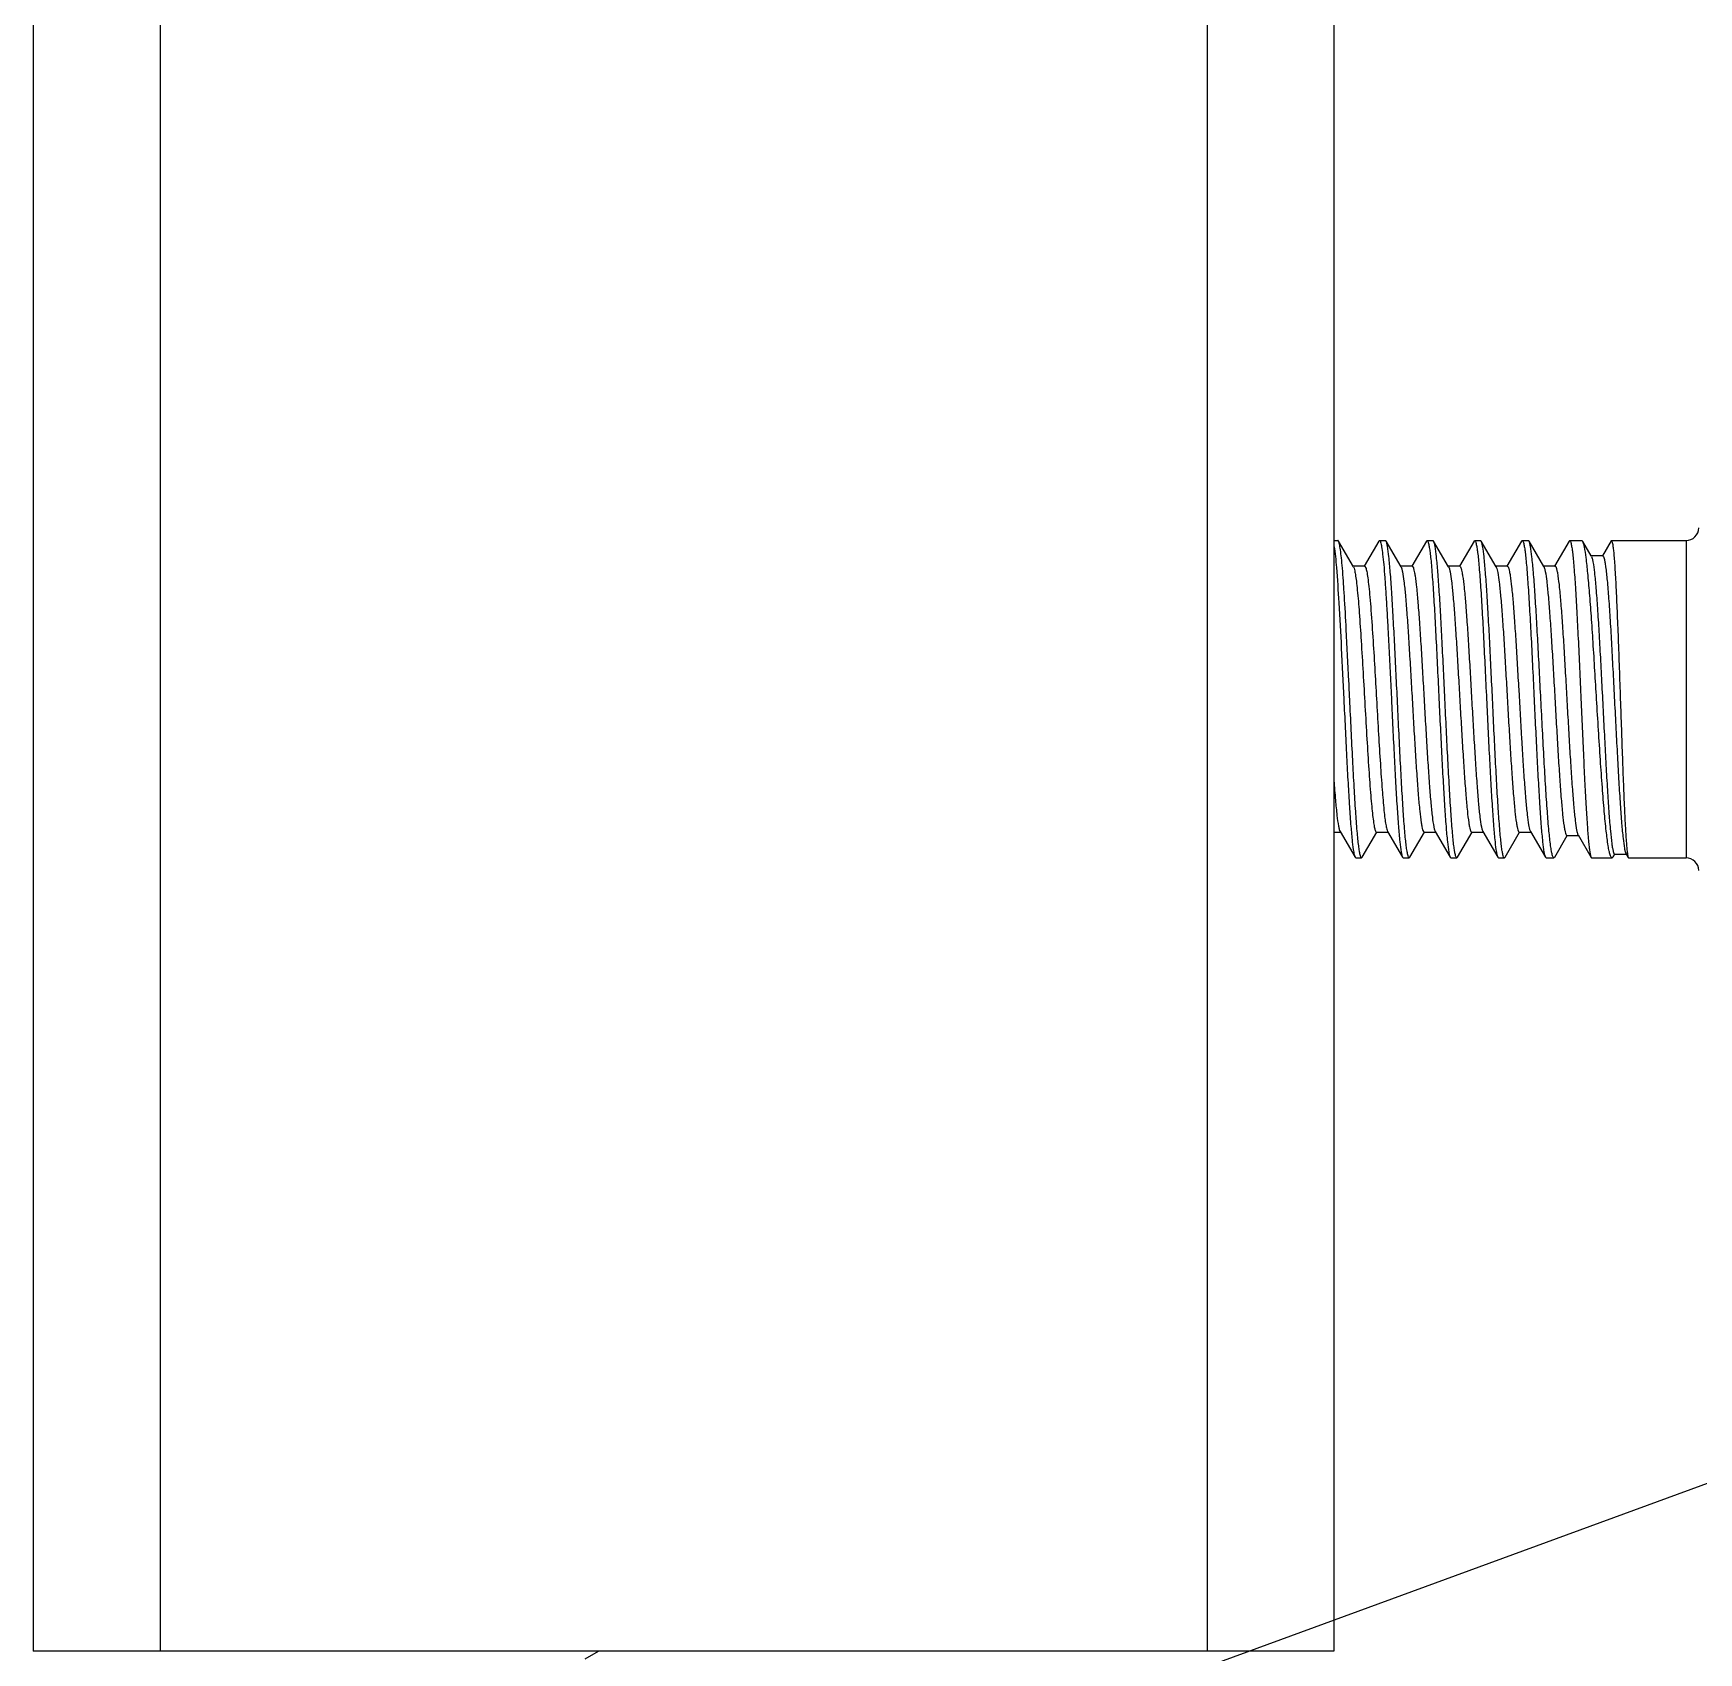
# Model space of a CAD drawing. Extents: x 54907 to 703237, y -798661 to -546661.
# Drawn here: x 384609 to 385285, y -581590 to -580934 of the extents above; entities that cross this region are included whole.
import ezdxf

# ---------------------------------------------------------------- set-up
doc = ezdxf.new("R2010")
doc.units = 0
doc.header["$LTSCALE"] = 1000
doc.header["$MEASUREMENT"] = 0
doc.styles.get("Standard").update_dxf_attribs({"font": 'gbenor.shx', "bigfont": 'gbcbig.shx'})
doc.dimstyles.get("Standard").update_dxf_attribs({"dimscale": 100, "dimtxt": 3.5, "dimasz": 1, "dimexe": 2.5, "dimexo": 3, "dimgap": 1.5, "dimtad": 1, "dimdec": 0, "dimzin": 0, "dimdsep": 46, "dimtxsty": 'Standard', "dimblk": 'ARCHTICK', "dimcen": 0.09, "dimadec": 0, "dimazin": 0, "dimtfac": 1, "dimtdec": 0, "dimtix": 1, "dimtmove": 2, "dimatfit": 3, "dimfxl": 0, "dimtolj": 1, "dimtzin": 0, "dimarcsym": 0})

# ---------------------------------------------------------------- blocks, each defined once
blk = doc.blocks.new('gfhhrryyfd')
at = {"linetype": 'Continuous'}
for p, q in [((3702790.03, -1740966.17), (3702790.03, -1743821.07)), ((3702824.32, -1740966.17), (3702824.32, -1743821.07)), ((3703107.21, -1740966.17), (3703107.21, -1743821.07)), ((3703141.5, -1740966.17), (3703141.5, -1743821.07)), ((3703141.5, -1743521.03), (3703142.57, -1743521.03)), ((3703146.78, -1743528.15), (3703142.74, -1743521.18)), ((3703153.65, -1743521.17), (3703149.7, -1743527.97)), ((3703153.65, -1743521.17), (3703153.82, -1743521.03)), ((3703153.82, -1743521.03), (3703155.43, -1743521.03)), ((3703155.6, -1743521.18), (3703155.43, -1743521.03)), ((3703159.64, -1743528.15), (3703155.6, -1743521.18)), ((3703166.51, -1743521.17), (3703162.56, -1743527.97)), ((3703166.51, -1743521.17), (3703166.68, -1743521.03)), ((3703166.68, -1743521.03), (3703168.29, -1743521.03)), ((3703168.46, -1743521.18), (3703168.29, -1743521.03)), ((3703172.5, -1743528.15), (3703168.46, -1743521.18)), ((3703179.37, -1743521.17), (3703175.42, -1743527.97)), ((3703179.37, -1743521.17), (3703179.54, -1743521.03)), ((3703179.54, -1743521.03), (3703181.15, -1743521.03)), ((3703181.32, -1743521.18), (3703181.15, -1743521.03)), ((3703185.36, -1743528.15), (3703181.32, -1743521.18)), ((3703192.23, -1743521.17), (3703188.27, -1743527.97)), ((3703192.23, -1743521.17), (3703192.4, -1743521.03)), ((3703192.4, -1743521.03), (3703194.05, -1743521.03)), ((3703194.23, -1743521.19), (3703194.05, -1743521.03)), ((3703198.23, -1743528.08), (3703194.23, -1743521.19)), ((3703205.06, -1743521.17), (3703201.14, -1743527.91)), ((3703205.06, -1743521.17), (3703205.22, -1743521.03)), ((3703205.22, -1743521.03), (3703208.49, -1743521.03)), ((3703208.74, -1743521.25), (3703208.49, -1743521.03)), ((3703211.01, -1743525.16), (3703208.74, -1743521.25)), ((3703216.39, -1743521.12), (3703214.06, -1743525.12)), ((3703216.39, -1743521.12), (3703216.49, -1743521.03)), ((3703216.49, -1743521.03), (3703236.66, -1743521.03)), ((3703236.66, -1743521.03), (3703236.66, -1743606.76)), ((3703214.13, -1743525.16), (3703211.01, -1743525.16)), ((3703211.11, -1743525.32), (3703211.01, -1743525.16)), ((3703214.06, -1743525.12), (3703214.04, -1743525.16)), ((3703149.8, -1743527.97), (3703146.68, -1743527.97)), ((3703162.66, -1743527.97), (3703159.54, -1743527.97)), ((3703175.52, -1743527.97), (3703172.4, -1743527.97)), ((3703188.37, -1743527.97), (3703185.26, -1743527.97)), ((3703185.36, -1743528.15), (3703185.4, -1743528.23)), ((3703201.24, -1743527.91), (3703198.13, -1743527.91)), ((3703141.5, -1743599.81), (3703143.27, -1743599.81)), ((3703143.17, -1743599.64), (3703147.23, -1743606.61)), ((3703149.17, -1743606.61), (3703153.11, -1743599.81)), ((3703153.01, -1743599.81), (3703156.13, -1743599.81)), ((3703156.03, -1743599.64), (3703160.08, -1743606.61)), ((3703162.03, -1743606.61), (3703165.97, -1743599.81)), ((3703165.87, -1743599.81), (3703168.99, -1743599.81)), ((3703168.89, -1743599.64), (3703172.94, -1743606.61)), ((3703174.89, -1743606.61), (3703178.83, -1743599.81)), ((3703178.73, -1743599.81), (3703181.85, -1743599.81)), ((3703181.74, -1743599.64), (3703185.8, -1743606.61)), ((3703187.75, -1743606.61), (3703191.69, -1743599.81)), ((3703191.59, -1743599.81), (3703194.7, -1743599.81)), ((3703194.51, -1743599.44), (3703194.6, -1743599.64)), ((3703194.6, -1743599.64), (3703198.66, -1743606.61)), ((3703201.18, -1743606.57), (3703204.57, -1743600.73)), ((3703204.47, -1743600.73), (3703207.59, -1743600.73)), ((3703207.49, -1743600.57), (3703211.02, -1743606.64)), ((3703147.23, -1743606.61), (3703147.39, -1743606.76)), ((3703147.39, -1743606.76), (3703149, -1743606.76)), ((3703149.17, -1743606.61), (3703149, -1743606.76)), ((3703160.08, -1743606.61), (3703160.25, -1743606.76)), ((3703160.25, -1743606.76), (3703161.86, -1743606.76)), ((3703162.03, -1743606.61), (3703161.86, -1743606.76)), ((3703172.94, -1743606.61), (3703173.11, -1743606.76)), ((3703173.11, -1743606.76), (3703174.72, -1743606.76)), ((3703174.89, -1743606.61), (3703174.72, -1743606.76)), ((3703185.8, -1743606.61), (3703185.97, -1743606.76)), ((3703185.97, -1743606.76), (3703187.58, -1743606.76)), ((3703187.75, -1743606.61), (3703187.58, -1743606.76)), ((3703198.66, -1743606.61), (3703198.83, -1743606.76)), ((3703198.83, -1743606.76), (3703200.97, -1743606.76)), ((3703201.18, -1743606.57), (3703200.97, -1743606.76)), ((3703211.02, -1743606.64), (3703211.15, -1743606.76)), ((3703211.15, -1743606.76), (3703216.7, -1743606.76)), ((3703217, -1743606.49), (3703216.7, -1743606.76)), ((3703217, -1743606.49), (3703217.43, -1743605.76)), ((3703217.37, -1743605.72), (3703220.49, -1743605.72)), ((3703220.41, -1743605.57), (3703221.06, -1743606.69)), ((3703221.06, -1743606.69), (3703221.13, -1743606.76)), ((3703221.13, -1743606.76), (3703236.66, -1743606.76)), ((3703141.5, -1743821.07), (3702790.03, -1743821.07)), ((3702939.15, -1743823.18), (3702942.79, -1743821.07))]:
    blk.add_line(p, q, dxfattribs=at)
for centre, start, end in [((3703236.66, -1743517.6), 270, 0), ((3703236.66, -1743610.18), 0, 90)]:
    blk.add_arc(centre, 3.43, start, end, dxfattribs=at)
for points, knots in [([(3703142.74, -1743521.18), (3703142.73, -1743521.15), (3703142.69, -1743521.09), (3703142.62, -1743521.03), (3703142.57, -1743521.03)], [0, 0, 0, 0, 0.33644, 1, 1, 1, 1]), ([(3703144.86, -1743545.07), (3703144.7, -1743542), (3703144.45, -1743537.61), (3703144.08, -1743532.09), (3703143.83, -1743528.69), (3703143.57, -1743525.89), (3703143.32, -1743523.71), (3703143.06, -1743522.21), (3703142.89, -1743521.42), (3703142.74, -1743521.18)], [0, 0, 0, 0, 0.384278, 0.548795, 0.691198, 0.809122, 0.900672, 0.964483, 1, 1, 1, 1]), ([(3703153.82, -1743521.03), (3703153.88, -1743521.03), (3703154.02, -1743521.18), (3703154.21, -1743521.73), (3703154.46, -1743522.95), (3703154.72, -1743524.98), (3703155, -1743527.77), (3703155.27, -1743531.25), (3703155.55, -1743535.38), (3703155.83, -1743540.05), (3703156.02, -1743543.35), (3703156.11, -1743545.07)], [0, 0, 0, 0, 0.007293, 0.021459, 0.073997, 0.159035, 0.275243, 0.420481, 0.591942, 0.786408, 1, 1, 1, 1]), ([(3703158.65, -1743563.89), (3703158.4, -1743558.7), (3703158.04, -1743551.13), (3703157.53, -1743541.45), (3703157.16, -1743535.19), (3703156.79, -1743529.92), (3703156.43, -1743525.82), (3703156.12, -1743523.2), (3703155.83, -1743521.8), (3703155.69, -1743521.33), (3703155.6, -1743521.18)], [0, 0, 0, 0, 0.363934, 0.530187, 0.678191, 0.802879, 0.899992, 0.966292, 0.987243, 1, 1, 1, 1]), ([(3703166.68, -1743521.03), (3703166.78, -1743521.03), (3703166.97, -1743521.38), (3703167.12, -1743521.96), (3703167.32, -1743523.01), (3703167.51, -1743524.41), (3703167.71, -1743526.21), (3703167.99, -1743529.31), (3703168.33, -1743533.97), (3703168.72, -1743540.38), (3703169.11, -1743547.7), (3703169.5, -1743555.64), (3703169.76, -1743561.11), (3703169.9, -1743563.89)], [0, 0, 0, 0, 0.006687, 0.021748, 0.045922, 0.079138, 0.121135, 0.17154, 0.295605, 0.446631, 0.618866, 0.805704, 1, 1, 1, 1]), ([(3703171.51, -1743563.89), (3703171.26, -1743558.7), (3703170.9, -1743551.13), (3703170.39, -1743541.45), (3703170.02, -1743535.19), (3703169.65, -1743529.92), (3703169.28, -1743525.82), (3703168.98, -1743523.2), (3703168.69, -1743521.8), (3703168.55, -1743521.33), (3703168.46, -1743521.18)], [0, 0, 0, 0, 0.363936, 0.530191, 0.678194, 0.802878, 0.899991, 0.966291, 0.987243, 1, 1, 1, 1]), ([(3703179.54, -1743521.03), (3703179.64, -1743521.03), (3703179.83, -1743521.38), (3703179.97, -1743521.96), (3703180.18, -1743523.01), (3703180.37, -1743524.41), (3703180.56, -1743526.21), (3703180.85, -1743529.31), (3703181.19, -1743533.97), (3703181.58, -1743540.38), (3703181.97, -1743547.7), (3703182.36, -1743555.64), (3703182.62, -1743561.11), (3703182.76, -1743563.89)], [0, 0, 0, 0, 0.006686, 0.021748, 0.045922, 0.079137, 0.121134, 0.171539, 0.2956, 0.446625, 0.618862, 0.805702, 1, 1, 1, 1]), ([(3703184.37, -1743563.89), (3703184.12, -1743558.7), (3703183.76, -1743551.13), (3703183.25, -1743541.45), (3703182.87, -1743535.19), (3703182.51, -1743529.92), (3703182.14, -1743525.82), (3703181.84, -1743523.2), (3703181.55, -1743521.8), (3703181.41, -1743521.33), (3703181.32, -1743521.18)], [0, 0, 0, 0, 0.363938, 0.530193, 0.678196, 0.802878, 0.89999, 0.96629, 0.987243, 1, 1, 1, 1]), ([(3703192.4, -1743521.03), (3703192.5, -1743521.03), (3703192.68, -1743521.38), (3703192.83, -1743521.96), (3703193.04, -1743523.01), (3703193.22, -1743524.41), (3703193.42, -1743526.21), (3703193.7, -1743529.31), (3703194.04, -1743533.97), (3703194.43, -1743540.38), (3703194.83, -1743547.7), (3703195.22, -1743555.64), (3703195.48, -1743561.11), (3703195.61, -1743563.89)], [0, 0, 0, 0, 0.006686, 0.021748, 0.045923, 0.079138, 0.121135, 0.171539, 0.295599, 0.446623, 0.618861, 0.805701, 1, 1, 1, 1]), ([(3703197.44, -1743563.89), (3703197.17, -1743558.71), (3703196.79, -1743551.15), (3703196.24, -1743541.49), (3703195.85, -1743535.24), (3703195.47, -1743529.96), (3703195.08, -1743525.86), (3703194.76, -1743523.23), (3703194.47, -1743521.82), (3703194.32, -1743521.35), (3703194.23, -1743521.19)], [0, 0, 0, 0, 0.36329, 0.529314, 0.6772, 0.8019, 0.899174, 0.965796, 0.986969, 1, 1, 1, 1]), ([(3703205.22, -1743521.03), (3703205.31, -1743521.03), (3703205.5, -1743521.38), (3703205.64, -1743521.96), (3703205.83, -1743523.01), (3703206.01, -1743524.41), (3703206.2, -1743526.21), (3703206.47, -1743529.31), (3703206.79, -1743533.97), (3703207.16, -1743540.38), (3703207.53, -1743547.7), (3703207.89, -1743555.64), (3703208.14, -1743561.11), (3703208.26, -1743563.89)], [0, 0, 0, 0, 0.006577, 0.021598, 0.045743, 0.078947, 0.120936, 0.171341, 0.295421, 0.446481, 0.618759, 0.805647, 1, 1, 1, 1]), ([(3703212.5, -1743563.89), (3703212.19, -1743558.76), (3703211.74, -1743551.28), (3703211.1, -1743541.69), (3703210.64, -1743535.47), (3703210.19, -1743530.2), (3703209.74, -1743526.07), (3703209.36, -1743523.39), (3703209.02, -1743521.93), (3703208.85, -1743521.43), (3703208.74, -1743521.25)], [0, 0, 0, 0, 0.359931, 0.524763, 0.672002, 0.796741, 0.894844, 0.963163, 0.985535, 1, 1, 1, 1]), ([(3703216.49, -1743521.03), (3703216.58, -1743521.03), (3703216.71, -1743521.4), (3703216.83, -1743521.95), (3703216.98, -1743523.02), (3703217.13, -1743524.41), (3703217.28, -1743526.21), (3703217.49, -1743529.31), (3703217.75, -1743533.97), (3703218.04, -1743540.38), (3703218.33, -1743547.7), (3703218.62, -1743555.64), (3703218.81, -1743561.11), (3703218.91, -1743563.89)], [0, 0, 0, 0, 0.006021, 0.020821, 0.044863, 0.078011, 0.119986, 0.170402, 0.294571, 0.445788, 0.618273, 0.805395, 1, 1, 1, 1]), ([(3703141.5, -1743522.5), (3703141.85, -1743524.41), (3703142.29, -1743529.53), (3703142.93, -1743538.73), (3703143.54, -1743550.61), (3703143.96, -1743559.3), (3703144.18, -1743563.89)], [0, 0, 0, 0, 0.140047, 0.370694, 0.667791, 1, 1, 1, 1]), ([(3703211.11, -1743525.32), (3703211.2, -1743525.48), (3703211.35, -1743525.97), (3703211.65, -1743527.41), (3703211.98, -1743530.1), (3703212.36, -1743534.26), (3703212.75, -1743539.59), (3703213.13, -1743545.85), (3703213.52, -1743552.82), (3703213.91, -1743560.23), (3703214.29, -1743567.82), (3703214.68, -1743575.3), (3703215.06, -1743582.41), (3703215.43, -1743588.89), (3703215.81, -1743594.52), (3703216.17, -1743599.1), (3703216.5, -1743602.2), (3703216.77, -1743604.02), (3703216.96, -1743604.92), (3703217.1, -1743605.43), (3703217.28, -1743605.72), (3703217.37, -1743605.72)], [0, 0, 0, 0, 0.007107, 0.018639, 0.0548, 0.107312, 0.174177, 0.252841, 0.34033, 0.433375, 0.528546, 0.622381, 0.711512, 0.792794, 0.863403, 0.920942, 0.963521, 0.978774, 0.989867, 0.996808, 1, 1, 1, 1]), ([(3703214.13, -1743525.16), (3703214.23, -1743525.16), (3703214.42, -1743525.46), (3703214.57, -1743526.01), (3703214.78, -1743526.98), (3703215.06, -1743528.92), (3703215.4, -1743532.2), (3703215.78, -1743537.01), (3703216.17, -1743542.87), (3703216.56, -1743549.54), (3703216.94, -1743556.79), (3703217.33, -1743564.33), (3703217.71, -1743571.89), (3703218.1, -1743579.2), (3703218.48, -1743586), (3703218.85, -1743592.04), (3703219.22, -1743597.13), (3703219.59, -1743601.08), (3703219.9, -1743603.61), (3703220.18, -1743604.96), (3703220.32, -1743605.41), (3703220.41, -1743605.57)], [0, 0, 0, 0, 0.00344, 0.010899, 0.022787, 0.039077, 0.08427, 0.144807, 0.218371, 0.302169, 0.393053, 0.48765, 0.582499, 0.674175, 0.759417, 0.835242, 0.899047, 0.9487, 0.982621, 0.993382, 1, 1, 1, 1]), ([(3703146.78, -1743528.15), (3703146.92, -1743528.37), (3703147.1, -1743529.06), (3703147.35, -1743530.36), (3703147.6, -1743532.2), (3703147.97, -1743535.64), (3703148.4, -1743541), (3703148.71, -1743545.58), (3703148.87, -1743548.12)], [0, 0, 0, 0, 0.038835, 0.104857, 0.1976, 0.315752, 0.620526, 1, 1, 1, 1]), ([(3703149.8, -1743527.97), (3703149.95, -1743527.97), (3703150.2, -1743528.59), (3703150.42, -1743529.53), (3703150.7, -1743531.3), (3703150.97, -1743533.61), (3703151.25, -1743536.54), (3703151.65, -1743541.44), (3703151.91, -1743545.36), (3703152.08, -1743548.12)], [0, 0, 0, 0, 0.022134, 0.075093, 0.160257, 0.276417, 0.421479, 0.592671, 1, 1, 1, 1]), ([(3703159.64, -1743528.15), (3703159.73, -1743528.3), (3703159.88, -1743528.74), (3703160.17, -1743530.02), (3703160.48, -1743532.39), (3703160.86, -1743536.05), (3703161.23, -1743540.72), (3703161.61, -1743546.21), (3703161.99, -1743552.35), (3703162.37, -1743558.9), (3703162.76, -1743565.64), (3703163.14, -1743572.31), (3703163.52, -1743578.67), (3703163.9, -1743584.51), (3703164.28, -1743589.6), (3703164.65, -1743593.76), (3703164.98, -1743596.59), (3703165.25, -1743598.26), (3703165.45, -1743599.08), (3703165.6, -1743599.56), (3703165.79, -1743599.81), (3703165.87, -1743599.81)], [0, 0, 0, 0, 0.007395, 0.019019, 0.054844, 0.106491, 0.172173, 0.249556, 0.335869, 0.428015, 0.522682, 0.616468, 0.706, 0.788063, 0.859716, 0.918399, 0.962047, 0.977755, 0.989231, 0.996485, 1, 1, 1, 1]), ([(3703162.66, -1743527.97), (3703162.74, -1743527.97), (3703162.93, -1743528.23), (3703163.08, -1743528.71), (3703163.27, -1743529.53), (3703163.55, -1743531.2), (3703163.88, -1743534.03), (3703164.25, -1743538.19), (3703164.63, -1743543.28), (3703165.01, -1743549.12), (3703165.39, -1743555.48), (3703165.77, -1743562.15), (3703166.16, -1743568.89), (3703166.54, -1743575.44), (3703166.92, -1743581.58), (3703167.3, -1743587.08), (3703167.67, -1743591.74), (3703168.05, -1743595.4), (3703168.36, -1743597.77), (3703168.65, -1743599.05), (3703168.8, -1743599.49), (3703168.89, -1743599.64)], [0, 0, 0, 0, 0.003516, 0.010771, 0.022251, 0.037961, 0.081618, 0.140314, 0.21198, 0.294058, 0.383605, 0.477402, 0.572078, 0.664229, 0.750542, 0.827917, 0.893586, 0.945213, 0.981012, 0.992619, 1, 1, 1, 1]), ([(3703172.5, -1743528.15), (3703172.59, -1743528.3), (3703172.74, -1743528.74), (3703173.03, -1743530.02), (3703173.34, -1743532.39), (3703173.72, -1743536.05), (3703174.09, -1743540.72), (3703174.47, -1743546.21), (3703174.85, -1743552.35), (3703175.23, -1743558.9), (3703175.61, -1743565.64), (3703176, -1743572.31), (3703176.38, -1743578.67), (3703176.76, -1743584.51), (3703177.14, -1743589.6), (3703177.51, -1743593.76), (3703177.84, -1743596.59), (3703178.11, -1743598.26), (3703178.31, -1743599.08), (3703178.46, -1743599.56), (3703178.65, -1743599.81), (3703178.73, -1743599.81)], [0, 0, 0, 0, 0.007397, 0.019019, 0.054844, 0.106491, 0.172173, 0.249556, 0.335869, 0.428015, 0.522683, 0.616468, 0.706, 0.788064, 0.859716, 0.918399, 0.962047, 0.977754, 0.989232, 0.996484, 1, 1, 1, 1]), ([(3703175.52, -1743527.97), (3703175.6, -1743527.97), (3703175.79, -1743528.23), (3703175.94, -1743528.71), (3703176.13, -1743529.53), (3703176.41, -1743531.2), (3703176.74, -1743534.03), (3703177.11, -1743538.19), (3703177.49, -1743543.28), (3703177.87, -1743549.12), (3703178.25, -1743555.48), (3703178.63, -1743562.15), (3703179.01, -1743568.89), (3703179.4, -1743575.44), (3703179.78, -1743581.58), (3703180.16, -1743587.08), (3703180.53, -1743591.74), (3703180.9, -1743595.4), (3703181.22, -1743597.77), (3703181.51, -1743599.05), (3703181.66, -1743599.49), (3703181.74, -1743599.64)], [0, 0, 0, 0, 0.003515, 0.010771, 0.022249, 0.037962, 0.081619, 0.140314, 0.21198, 0.294058, 0.383605, 0.477402, 0.572078, 0.664229, 0.750541, 0.827917, 0.893586, 0.945213, 0.981012, 0.992621, 1, 1, 1, 1]), ([(3703185.4, -1743528.23), (3703185.62, -1743528.67), (3703185.87, -1743530.06), (3703186.25, -1743532.67), (3703186.6, -1743536.41), (3703186.98, -1743541.12), (3703187.36, -1743546.64), (3703187.73, -1743552.77), (3703188.11, -1743559.3), (3703188.49, -1743565.99), (3703188.87, -1743572.61), (3703189.25, -1743578.92), (3703189.63, -1743584.69), (3703190.01, -1743589.73), (3703190.38, -1743593.84), (3703190.7, -1743596.63), (3703190.98, -1743598.28), (3703191.17, -1743599.09), (3703191.32, -1743599.56), (3703191.51, -1743599.81), (3703191.59, -1743599.81)], [0, 0, 0, 0, 0.020603, 0.057806, 0.110504, 0.176892, 0.254638, 0.340995, 0.432905, 0.527106, 0.620258, 0.709056, 0.790352, 0.861271, 0.919315, 0.962468, 0.977994, 0.989339, 0.996513, 1, 1, 1, 1]), ([(3703188.37, -1743527.97), (3703188.46, -1743527.97), (3703188.64, -1743528.22), (3703188.79, -1743528.69), (3703188.98, -1743529.48), (3703189.25, -1743531.11), (3703189.58, -1743533.85), (3703189.95, -1743537.9), (3703190.32, -1743542.86), (3703190.69, -1743548.56), (3703191.07, -1743554.79), (3703191.57, -1743563.53), (3703192.06, -1743572.24), (3703192.57, -1743580.61), (3703192.95, -1743586.15), (3703193.32, -1743590.91), (3703193.68, -1743594.74), (3703194.05, -1743597.47), (3703194.31, -1743598.94), (3703194.51, -1743599.44)], [0, 0, 0, 0, 0.003451, 0.010528, 0.02171, 0.037015, 0.079558, 0.136815, 0.206829, 0.287179, 0.375068, 0.467432, 0.652658, 0.739058, 0.81724, 0.884486, 0.938474, 0.977372, 1, 1, 1, 1]), ([(3703198.23, -1743528.08), (3703198.32, -1743528.24), (3703198.46, -1743528.68), (3703198.76, -1743529.99), (3703199.08, -1743532.41), (3703199.45, -1743536.14), (3703199.83, -1743540.9), (3703200.21, -1743546.5), (3703200.6, -1743552.75), (3703200.98, -1743559.41), (3703201.37, -1743566.24), (3703201.75, -1743573), (3703202.13, -1743579.44), (3703202.51, -1743585.34), (3703202.89, -1743590.47), (3703203.26, -1743594.66), (3703203.59, -1743597.5), (3703203.86, -1743599.18), (3703204.06, -1743600), (3703204.2, -1743600.48), (3703204.39, -1743600.73), (3703204.47, -1743600.73)], [0, 0, 0, 0, 0.007409, 0.01909, 0.055149, 0.107148, 0.173245, 0.251046, 0.337725, 0.430132, 0.524922, 0.618672, 0.708016, 0.789761, 0.861007, 0.919255, 0.962504, 0.978047, 0.989392, 0.996551, 1, 1, 1, 1]), ([(3703201.24, -1743527.91), (3703201.33, -1743527.91), (3703201.52, -1743528.17), (3703201.67, -1743528.66), (3703201.87, -1743529.5), (3703202.14, -1743531.21), (3703202.48, -1743534.1), (3703202.85, -1743538.35), (3703203.23, -1743543.55), (3703203.62, -1743549.49), (3703204, -1743555.97), (3703204.38, -1743562.75), (3703204.77, -1743569.58), (3703205.15, -1743576.21), (3703205.53, -1743582.41), (3703205.91, -1743587.96), (3703206.28, -1743592.65), (3703206.66, -1743596.32), (3703206.97, -1743598.69), (3703207.26, -1743599.97), (3703207.4, -1743600.41), (3703207.49, -1743600.57)], [0, 0, 0, 0, 0.003529, 0.010847, 0.022435, 0.038293, 0.08234, 0.141503, 0.213655, 0.296174, 0.386062, 0.480058, 0.574763, 0.666765, 0.752768, 0.829708, 0.894868, 0.945981, 0.981331, 0.99276, 1, 1, 1, 1]), ([(3703145.79, -1743563.89), (3703145.71, -1743562.27), (3703145.41, -1743556), (3703145.11, -1743549.72), (3703144.86, -1743545.07)], [0, 0, 0, 0, 0.258222, 1, 1, 1, 1]), ([(3703148.87, -1743548.12), (3703149.05, -1743550.98), (3703149.4, -1743556.86), (3703149.9, -1743565.71), (3703150.4, -1743574.45), (3703150.9, -1743582.51), (3703151.33, -1743588.57), (3703151.7, -1743592.7), (3703151.95, -1743595.15), (3703152.19, -1743597.07), (3703152.45, -1743598.53), (3703152.65, -1743599.32), (3703152.88, -1743599.81), (3703153.01, -1743599.81)], [0, 0, 0, 0, 0.165501, 0.339784, 0.511803, 0.670616, 0.80615, 0.862438, 0.909852, 0.947659, 0.975319, 0.992557, 1, 1, 1, 1]), ([(3703152.08, -1743548.12), (3703152.44, -1743553.7), (3703152.91, -1743562.13), (3703153.55, -1743573.23), (3703154.02, -1743581.06), (3703154.5, -1743587.91), (3703154.91, -1743592.81), (3703155.26, -1743595.94), (3703155.49, -1743597.61), (3703155.73, -1743598.8), (3703155.91, -1743599.43), (3703156.03, -1743599.64)], [0, 0, 0, 0, 0.324453, 0.489839, 0.64461, 0.779868, 0.887864, 0.929656, 0.962499, 0.985988, 1, 1, 1, 1]), ([(3703156.11, -1743545.07), (3703156.19, -1743546.57), (3703156.51, -1743552.84), (3703156.81, -1743559.11), (3703157.04, -1743563.89)], [0, 0, 0, 0, 0.238495, 1, 1, 1, 1]), ([(3703144.18, -1743563.89), (3703144.43, -1743569.09), (3703144.79, -1743576.66), (3703145.3, -1743586.34), (3703145.67, -1743592.6), (3703146.04, -1743597.87), (3703146.4, -1743601.97), (3703146.71, -1743604.59), (3703147, -1743605.99), (3703147.13, -1743606.45), (3703147.23, -1743606.61)], [0, 0, 0, 0, 0.363997, 0.530272, 0.678287, 0.802974, 0.90007, 0.966338, 0.987267, 1, 1, 1, 1]), ([(3703149, -1743606.76), (3703148.91, -1743606.76), (3703148.72, -1743606.41), (3703148.57, -1743605.83), (3703148.37, -1743604.77), (3703148.18, -1743603.37), (3703147.98, -1743601.57), (3703147.7, -1743598.48), (3703147.36, -1743593.82), (3703146.97, -1743587.4), (3703146.58, -1743580.09), (3703146.18, -1743572.15), (3703145.92, -1743566.68), (3703145.79, -1743563.89)], [0, 0, 0, 0, 0.006687, 0.021749, 0.045924, 0.07914, 0.121138, 0.171544, 0.295611, 0.44664, 0.618872, 0.805705, 1, 1, 1, 1]), ([(3703157.04, -1743563.89), (3703157.29, -1743569.09), (3703157.65, -1743576.66), (3703158.16, -1743586.34), (3703158.53, -1743592.6), (3703158.89, -1743597.87), (3703159.26, -1743601.97), (3703159.57, -1743604.59), (3703159.85, -1743605.99), (3703159.99, -1743606.45), (3703160.08, -1743606.61)], [0, 0, 0, 0, 0.363992, 0.530264, 0.678281, 0.802969, 0.900068, 0.966337, 0.987267, 1, 1, 1, 1]), ([(3703161.86, -1743606.76), (3703161.77, -1743606.76), (3703161.58, -1743606.41), (3703161.43, -1743605.83), (3703161.23, -1743604.77), (3703161.04, -1743603.37), (3703160.84, -1743601.57), (3703160.56, -1743598.48), (3703160.22, -1743593.82), (3703159.83, -1743587.4), (3703159.44, -1743580.09), (3703159.04, -1743572.15), (3703158.78, -1743566.68), (3703158.65, -1743563.89)], [0, 0, 0, 0, 0.006687, 0.02175, 0.045925, 0.079141, 0.121139, 0.171544, 0.29561, 0.446639, 0.618874, 0.805705, 1, 1, 1, 1]), ([(3703169.9, -1743563.89), (3703170.14, -1743569.09), (3703170.5, -1743576.66), (3703171.02, -1743586.34), (3703171.39, -1743592.6), (3703171.75, -1743597.87), (3703172.12, -1743601.97), (3703172.43, -1743604.59), (3703172.71, -1743605.99), (3703172.85, -1743606.45), (3703172.94, -1743606.61)], [0, 0, 0, 0, 0.36399, 0.530265, 0.678283, 0.80297, 0.900067, 0.966336, 0.987267, 1, 1, 1, 1]), ([(3703174.72, -1743606.76), (3703174.63, -1743606.76), (3703174.44, -1743606.41), (3703174.29, -1743605.83), (3703174.08, -1743604.77), (3703173.9, -1743603.37), (3703173.7, -1743601.57), (3703173.42, -1743598.48), (3703173.08, -1743593.82), (3703172.69, -1743587.4), (3703172.29, -1743580.09), (3703171.9, -1743572.15), (3703171.64, -1743566.68), (3703171.51, -1743563.89)], [0, 0, 0, 0, 0.006687, 0.02175, 0.045926, 0.079142, 0.121139, 0.171543, 0.295606, 0.446635, 0.618871, 0.805705, 1, 1, 1, 1]), ([(3703182.76, -1743563.89), (3703183, -1743569.09), (3703183.36, -1743576.66), (3703183.88, -1743586.34), (3703184.25, -1743592.6), (3703184.61, -1743597.87), (3703184.98, -1743601.97), (3703185.29, -1743604.59), (3703185.57, -1743605.99), (3703185.71, -1743606.45), (3703185.8, -1743606.61)], [0, 0, 0, 0, 0.363992, 0.53027, 0.678287, 0.802972, 0.900066, 0.966335, 0.987267, 1, 1, 1, 1]), ([(3703187.58, -1743606.76), (3703187.48, -1743606.76), (3703187.3, -1743606.41), (3703187.15, -1743605.83), (3703186.94, -1743604.77), (3703186.76, -1743603.37), (3703186.56, -1743601.57), (3703186.28, -1743598.48), (3703185.94, -1743593.82), (3703185.55, -1743587.4), (3703185.15, -1743580.09), (3703184.76, -1743572.15), (3703184.5, -1743566.68), (3703184.37, -1743563.89)], [0, 0, 0, 0, 0.006687, 0.021749, 0.045924, 0.07914, 0.121137, 0.17154, 0.295601, 0.446627, 0.618864, 0.805703, 1, 1, 1, 1]), ([(3703195.61, -1743563.89), (3703195.86, -1743569.09), (3703196.22, -1743576.66), (3703196.73, -1743586.34), (3703197.11, -1743592.6), (3703197.47, -1743597.87), (3703197.84, -1743601.97), (3703198.14, -1743604.59), (3703198.43, -1743605.99), (3703198.57, -1743606.45), (3703198.66, -1743606.61)], [0, 0, 0, 0, 0.363998, 0.530276, 0.678291, 0.802973, 0.900067, 0.966336, 0.987267, 1, 1, 1, 1]), ([(3703200.97, -1743606.76), (3703200.87, -1743606.76), (3703200.65, -1743606.42), (3703200.49, -1743605.83), (3703200.26, -1743604.78), (3703199.95, -1743602.66), (3703199.57, -1743599.08), (3703199.14, -1743593.82), (3703198.72, -1743587.4), (3703198.29, -1743580.09), (3703197.86, -1743572.15), (3703197.58, -1743566.68), (3703197.44, -1743563.89)], [0, 0, 0, 0, 0.007081, 0.022303, 0.046557, 0.07981, 0.172207, 0.296205, 0.44712, 0.619207, 0.805877, 1, 1, 1, 1]), ([(3703208.26, -1743563.89), (3703208.49, -1743569.12), (3703208.82, -1743576.73), (3703209.29, -1743586.46), (3703209.63, -1743592.75), (3703209.96, -1743598.02), (3703210.25, -1743601.69), (3703210.5, -1743603.99), (3703210.66, -1743605.2), (3703210.82, -1743606.05), (3703210.94, -1743606.5), (3703211.02, -1743606.64)], [0, 0, 0, 0, 0.366142, 0.533181, 0.681612, 0.806274, 0.90284, 0.939518, 0.968031, 0.988196, 1, 1, 1, 1]), ([(3703216.7, -1743606.76), (3703216.59, -1743606.76), (3703216.33, -1743606.45), (3703216.12, -1743605.82), (3703215.85, -1743604.78), (3703215.48, -1743602.66), (3703215.03, -1743599.08), (3703214.52, -1743593.82), (3703214.02, -1743587.4), (3703213.51, -1743580.09), (3703213, -1743572.15), (3703212.67, -1743566.68), (3703212.5, -1743563.89)], [0, 0, 0, 0, 0.007835, 0.023392, 0.047821, 0.08116, 0.173569, 0.297436, 0.448123, 0.619913, 0.806242, 1, 1, 1, 1]), ([(3703218.91, -1743563.89), (3703219, -1743566.58), (3703219.18, -1743571.87), (3703219.45, -1743579.57), (3703219.72, -1743586.7), (3703219.98, -1743593.01), (3703220.24, -1743598.29), (3703220.46, -1743601.94), (3703220.66, -1743604.2), (3703220.78, -1743605.37), (3703220.9, -1743606.15), (3703220.99, -1743606.57), (3703221.06, -1743606.69)], [0, 0, 0, 0, 0.188442, 0.370144, 0.538605, 0.687798, 0.812406, 0.907981, 0.943781, 0.971161, 0.989909, 1, 1, 1, 1]), ([(3703141.5, -1743585.88), (3703141.63, -1743587.64), (3703141.87, -1743590.8), (3703142.27, -1743594.9), (3703142.61, -1743597.55), (3703142.92, -1743598.99), (3703143.07, -1743599.47), (3703143.17, -1743599.64)], [0, 0, 0, 0, 0.381828, 0.682922, 0.89127, 0.958208, 1, 1, 1, 1])]:
    blk.add_open_spline(points, degree=3, knots=knots, dxfattribs=at)
blk.add_leader([(3702936.11, -1743887.86), (3703714.07, -1743602.88)], dimstyle='Standard', override={"dimgap": 20, "dimtad": 0})

msp = doc.modelspace()

# ---------------------------------------------------------------- block references
at = {"lineweight": -3, "xscale": 1.5, "yscale": 1.5, "zscale": 1.5}
msp.add_blockref('gfhhrryyfd', (-5169575.55, 2034142.04), dxfattribs=at)

doc.saveas('drawing.dxf')
